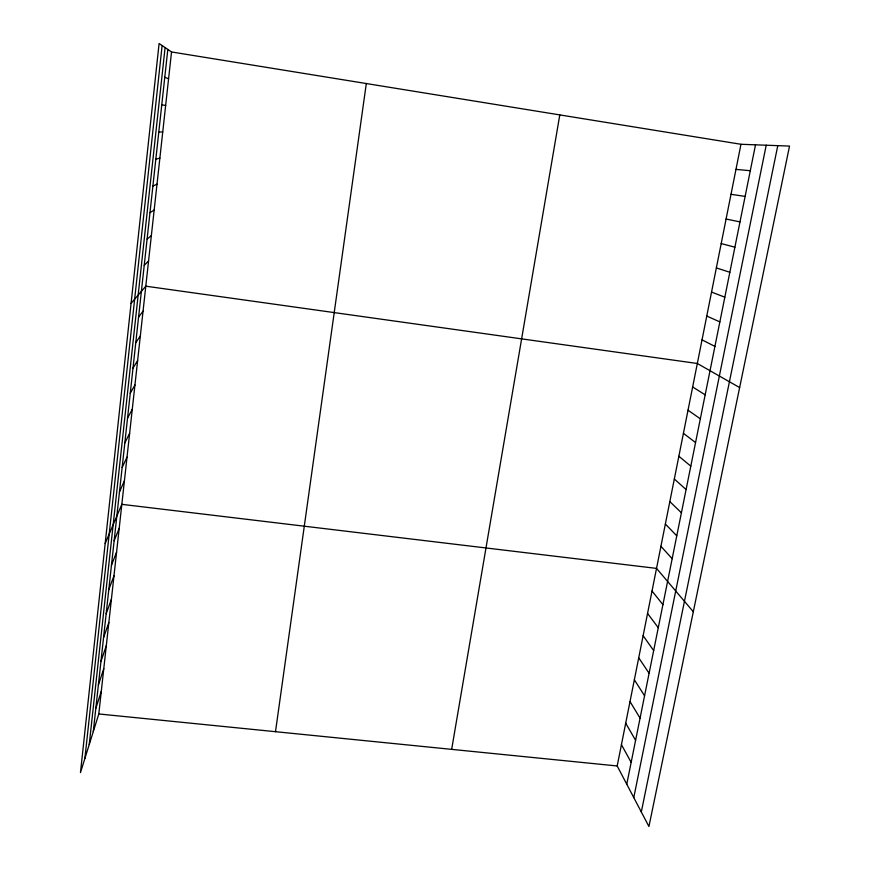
<?xml version="1.0" encoding="UTF-8"?>
<svg xmlns="http://www.w3.org/2000/svg" width="870" height="870" viewBox="0 0 870 870"><rect width="100%" height="100%" fill="white"/><g stroke="black" fill="none" stroke-linecap="round" stroke-linejoin="round"><path stroke-width="1.3" d="M84.879 758.477L162.125 45.555M89.24 744.535L165.093 47.567M93.286 731.583L167.823 49.438M98.799 713.965L171.531 51.961L159.101 43.5L80.464 772.625L98.799 713.965L617.189 765.97L648.933 826.5L789.536 146.084L740.968 144.279L171.531 51.961M275.496 731.692L366.313 83.531M451.66 749.364L559.791 114.905M617.189 765.97L740.968 144.279M626.759 784.218L755.508 144.822M633.773 797.594L766.22 145.214M641.31 811.96L777.78 145.649M95.82 708.397L101.279 691.378M98.375 685.016L103.78 668.628M100.953 661.461L106.292 645.692M103.541 637.71L108.837 622.594M106.162 613.774L111.393 599.299M108.793 589.643L113.97 575.842M111.458 565.315L116.569 552.189M114.133 540.792L119.19 528.351M105.172 543.511L121.833 504.339L656.524 568.393L693.314 611.751M119.484 491.898L124.41 480.838M122.137 467.516L127.009 457.163M124.823 442.95L129.63 433.303M127.531 418.176L132.273 409.259M130.261 393.218L134.937 385.029M133.012 368.053L137.623 360.604M135.785 342.682L140.331 335.994M138.58 317.104L143.05 311.188M131.076 303.358L145.801 286.187L697.327 363.486L739.641 387.574M144.235 265.328L148.563 260.989M147.106 239.119L151.358 235.585M149.988 212.693L154.175 209.985M152.902 186.039L157.002 184.168M155.839 159.177L159.862 158.155M158.797 132.088L162.744 131.925M735.966 169.389L750.299 170.716M731.007 194.304L745.122 196.413M161.776 104.77L165.648 105.487M726.08 219.033L739.989 221.904M721.197 243.567L734.9 247.2M716.347 267.916L729.843 272.288M711.54 292.081L724.83 297.181M164.789 77.212L168.584 78.833M706.766 316.06L719.86 321.889M702.025 339.865L714.922 346.401M692.65 386.943L705.168 394.849M688.018 410.216L700.339 418.807M683.418 433.314L695.554 442.569M678.861 456.239L690.802 466.157M674.326 479L686.093 489.56M669.824 501.598L681.417 512.789M665.365 524.023L676.773 535.844M660.928 546.284L672.162 558.725M652.021 591.002L662.918 604.661M647.563 613.437L658.275 627.705M643.126 635.709L653.674 650.575M638.721 657.818L649.107 673.271M634.35 679.764L644.572 695.793M630.01 701.557L640.07 718.152M625.704 723.177L635.6 740.337M621.43 744.655L631.163 762.359"/></g></svg>
